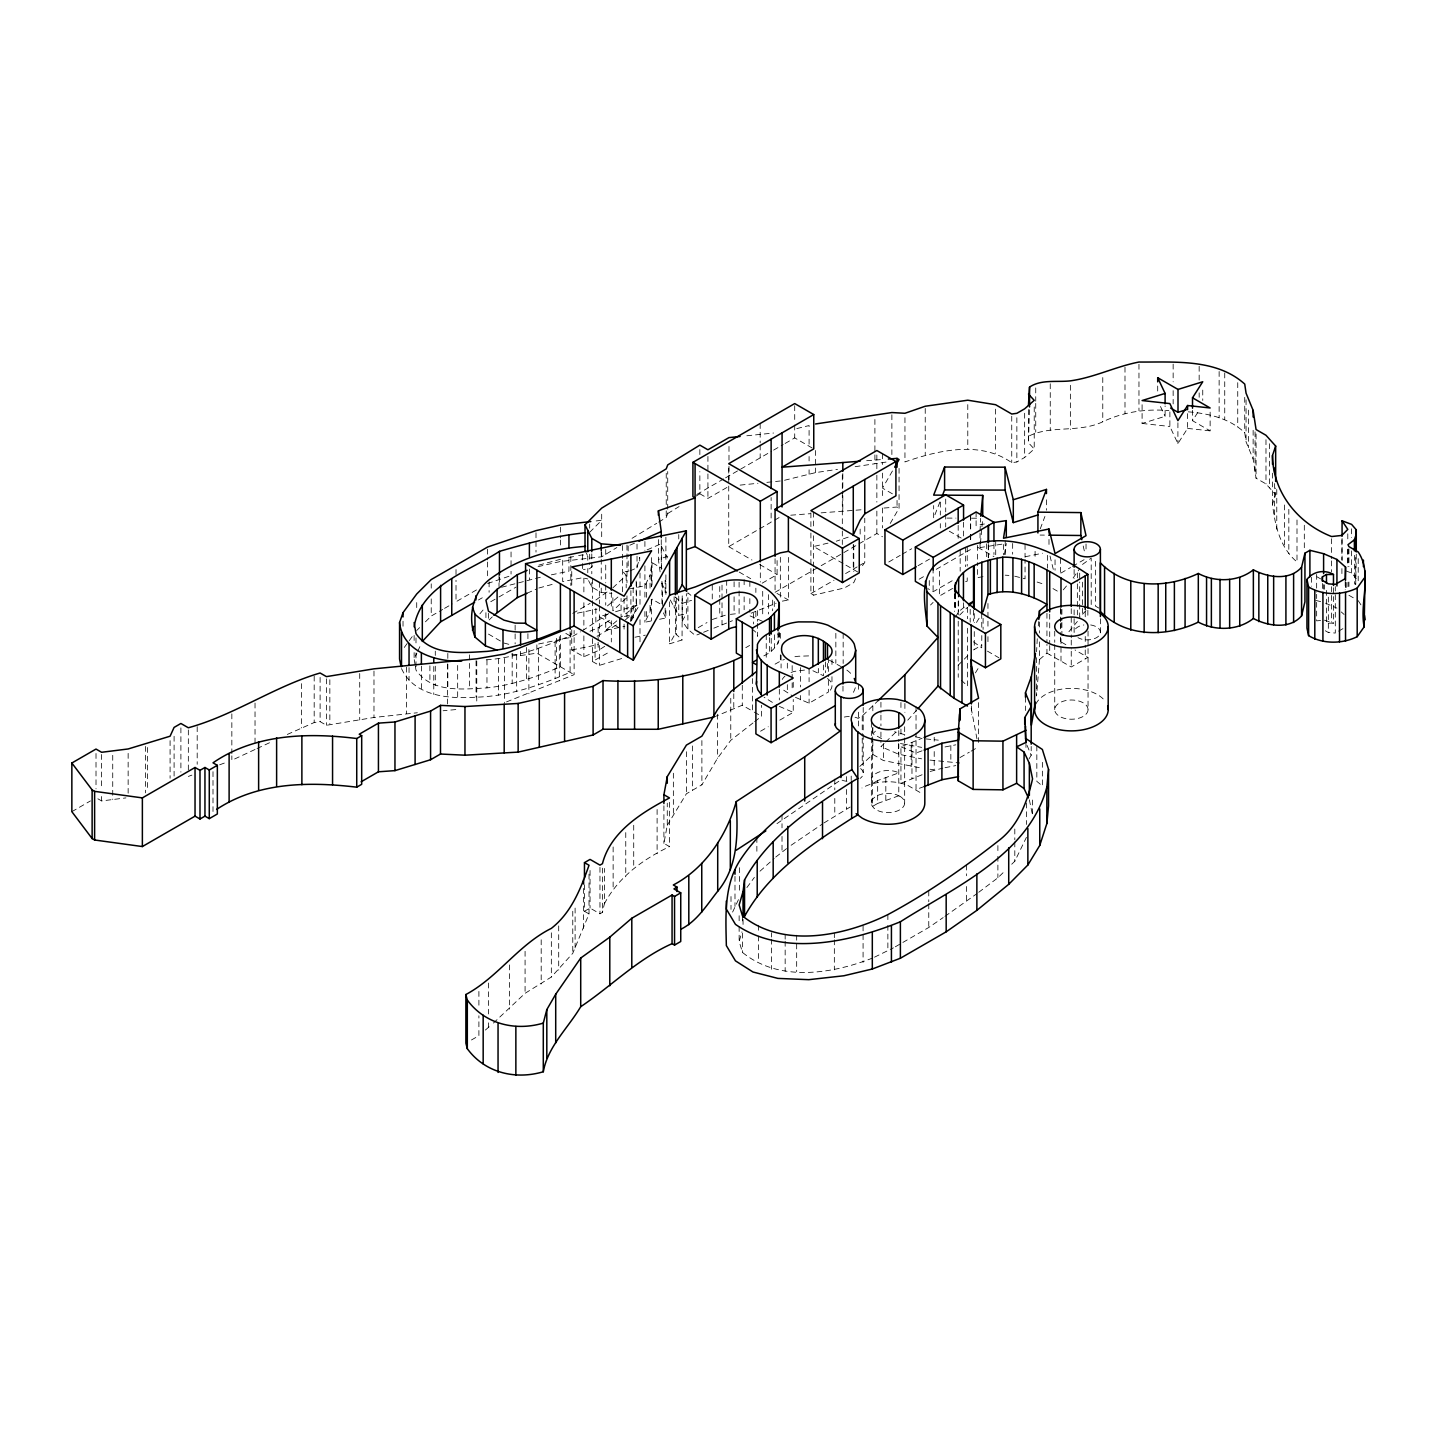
<?xml version="1.0" encoding="UTF-8"?>
<svg xmlns="http://www.w3.org/2000/svg" width="1437" height="1437" viewBox="0 0 1437 1437"><rect width="100%" height="100%" fill="white"/><g stroke="black" fill="none" stroke-linecap="round" stroke-linejoin="round"><path stroke-width="0.75" stroke-dasharray="5 3.75" d="M1037.263 638.729L1036.58 651.715M1038.286 625.885L1038.628 621.61M1039.472 641.872L1039.472 659.565L1036.58 695.957L1036.58 653.925M980.052 530.918L980.627 518.398M1001.912 544.174L980.052 547.569L981.776 528.726M981.956 526.643L982.728 518.254M1356.277 554.143L1355.702 584.536L1355.702 555.778M763.837 655.865C772.549 651.733 781.207 643.453 779.285 632.963M904.951 417.7L904.951 461.942C938.577 450.14 980.393 440.512 1011.738 462.678L1016.857 461.978L1024.653 457.469L1034.227 448.991L1028.461 442.758L1029.539 406.976M650.045 588.11L650.045 575.231L652.021 562.639L661.936 568.351M651.195 620.964L644.908 622.257L650.045 611.713L652.021 599.121L660.284 603.899M1004.553 554.52L1006.295 543.509M669.498 802.367L669.498 846.591L663.912 843.375L667.271 825.269L667.271 803.157M584.464 884.743L584.464 911.274L590.05 908.058L599.965 913.788L602.444 912.351L604.384 903.819L604.384 868.433M637.04 567.112L639.716 557.322L639.716 563.142M630.699 621.053L633.16 617.802L636.501 605.57L636.501 582.668M872.618 958.03C831.861 974.07 779.141 982.315 742.498 952.444L739.139 941.486L741.941 931.859M1297 519.943L1297 561.957C1280.044 547.82 1274.87 525.062 1272.499 504.136L1275.661 494.687L1275.661 488.059M855.32 687.748L854.189 690.784A38.476 22.22 0 0 1 852.357 693.694M1040.262 528.834L1044.915 516.44M658.631 522.134L666.229 517.518L667.72 513.548L667.72 471.534M493.412 1023.072L525.08 993.308L551.341 977.034L572.77 953.288L589.026 913.914L589.026 874.109M939.906 501.962L933.655 518.021L933.655 505.537M628.975 589.008L644.908 585.757L650.045 575.231M732.601 912.082L738.528 899.49M415.059 664.577L414.125 659.044L416.856 653.17M417.754 651.212L421.4 643.399M855.608 578.662L853.776 582.578L844.489 587.949L813.611 595.169L810.899 593.589L810.899 566.681M1011.72 864.23L1014.809 861.23L1026.413 837.358M701.525 633.088L695.382 635.549L687.892 629.316L682.216 621.179L682.216 595.421L682.054 639.986L669.606 643.812L675.372 633.448L675.372 596.966L682.054 603.486L691.574 600.325M682.216 621.179L686.347 613.779L686.347 593.607M1073.134 577.943L1079.69 568.711M955.443 617.281L958.641 611.677L966.814 605.139M892.449 470.977L882.498 488.113L895.916 495.855M890.239 523.445L899.059 508.195L899.059 468.39M667.271 825.269L686.401 793.763L701.885 784.818L717.404 758.467L730.768 740.306L752.97 722.973M1029.018 758.934L1031.191 755.251L1031.191 746.414M604.384 903.819C618.161 877.235 643.022 859.344 669.498 846.591M630.915 619.275L640.004 604.241L640.004 569.896M976.495 622.455L980.896 615.305M975.4 672.911L978.687 667.54M1169.88 411.898L1169.88 426.484L1177.909 443.584L1187.591 428.406L1187.591 411.754M1210.134 412.132L1210.134 430.866L1192.512 420.7L1199.338 409.994M1085.977 610.581L1079.69 617.371L1079.69 581.985M862.469 565.693L864.769 562.496L864.769 518.254M404.282 647.44L408 642.357M409.24 640.668L412.976 635.585M746.899 887.563L754.389 877.396M479.868 613.868L485.149 607.474M1063.29 589.853L1067.511 584.751M1068.912 631.705L1077.355 621.485M907.771 720.171L916.393 710.435M930.547 604.995L933.098 602.426M589.691 532.283L601.69 520.284L592.996 521.29M592.691 565.765L589.691 568.765L583.458 569.483M959.7 615.054L967.37 607.402M958.174 665.241L962.772 660.643M964.299 659.116L968.915 654.518M416.712 630.502L419.604 627.61M425.424 621.826L431.226 616.06L442.668 609.45M978.723 892.287L997.889 877.791L1005.577 870.265M489.119 619.958L492.298 616.85M855.033 717.261A14.029 8.101 0 0 1 858.14 718.374L862.236 716.021L878.241 700.555M881.617 738.744L872.834 733.678L879.588 727.158M859.793 766.424L872.834 754.443L872.834 737.828M884.132 743.504L880.935 746.593L898.484 754.174L921.584 758.826M885.731 741.959L896.904 731.146M612.88 587.823L626.191 575.321L622.58 571.279L628.149 571.71L628.149 558.831M626.191 598.223L612.88 610.725L612.88 594.074M760.011 871.181L774.166 858.5M775.729 857.081L789.29 846.501M485.365 1030.06L491.813 1024.473M1039.472 659.565L1046.944 653.116L1046.944 644.279M1065.877 644.692L1060.38 641.513L1061.889 640.219M625.436 619.814L630.897 615.144L624.376 616.455M607.438 605.911L621.071 594.343M605.731 613.599L605.731 630.25L617.676 620.119M754.676 721.625L761.502 716.291L761.502 705.244M944.953 916.357L976.98 893.616M636.501 605.57L621.071 617.227L621.071 598.493M1082.492 564.454L1091.204 558.113L1091.204 604.564M595.852 600.037L607.761 591.487M582.38 630.717L611.174 611.946M895.305 946.803L928.769 927.476L943.157 917.596M791.104 845.261L822.054 824.245M823.868 823.006L850.129 807.037M589.996 631.22L598.151 627.735L611.318 619.096L611.318 641.98M571.746 629.765L571.746 649.955L583.871 656.727L598.151 650.638L608.013 644.153M776.968 823.635L840.986 779.77L843.483 780.668A14.029 8.101 0 0 0 846.986 781.279M667.72 513.548L679.072 506.578M696.083 496.106L699.855 493.771L699.855 471.659M538.031 566.645L560.43 561.508L601.69 556.784L616.868 547.533M632.064 538.3L656.745 523.284M71.85 811.671L90.441 800.93M444.572 608.354L452.206 603.953M476.473 589.942L456.014 601.744L456.014 580.279M478.467 599.983L482.293 597.774M490.753 601.726L497.364 597.9M499.016 596.948L516.099 587.086M696.747 494.472L723.655 478.934M725.577 477.82L771.687 451.218M773.609 450.104L783.201 444.554M785.123 443.458L794.715 437.908L813.755 448.901M699.855 493.771L707.92 498.423L728.99 486.263M572.752 613.383L590.068 603.378M538.641 643.974L570.83 637.399L580.458 631.831M728.739 486.083L728.739 546.653L757.64 529.966M759.562 528.852L771.13 522.17L771.13 497.507M774.777 520.068L782.069 515.865M596.966 636.25L617.838 624.197M592.457 638.639L592.457 661.541L610.258 651.482M762.167 583.171L777.094 574.566L777.094 558.849M848.207 537.151L836.262 541.21M1029.539 435.734C1052.1 425.118 1079.564 432.914 1102.772 421.777C1123.5 411.844 1146.097 408.701 1168.874 410.569M698.22 627.628L706.986 622.562M775.064 592.295L819.252 566.771M821.174 565.675L876.857 533.522L882.498 536.773M810.899 593.589L834.017 580.243M845.567 573.579L857.117 566.914M859.021 565.819L864.769 562.496M888.767 561.993L900.227 555.365M902.131 554.269L911.687 548.754M745.803 647.656L749.593 645.464M918.081 565.693L929.541 559.065M919.141 579.201L924.835 575.914M936.223 569.339L970.406 549.599M952.192 580.746L933.206 591.703L927.853 588.613M952.605 588.434L939.403 596.068L939.403 568.172M760.568 731.199L768.256 726.763M779.788 720.117L793.242 712.357L793.242 699.46M795.469 697.34L809.085 703.196L828.359 692.077L828.359 674.905M1060.865 573.112L1070.547 567.525M1072.469 566.394L1084.091 559.694M973.514 649.937L981.812 645.141M1046.944 653.116L1071.248 666.984L1087.863 657.392L1075.038 649.973M877.666 780.56L872.564 783.506L871.918 782.608A16.651 9.61 0 0 1 877.863 772.495A16.651 9.61 0 0 1 896.329 771.795L898.79 772.872L877.666 780.56L877.666 803.445L872.564 806.391L872.564 727.84M959.988 757.568L969.292 752.198M971.143 751.138L978.579 746.845M471.462 1039.975L478.898 1035.682L478.898 1015.779M1338.601 631.148L1343.559 628.274M874.522 957.168L893.437 947.863M775.064 664.145L780.345 661.182A39.517 22.812 0 0 1 784.422 659.457M713.92 717.027L742.282 705.208L752.467 711.081L752.467 677.905M255.032 749.485L231.842 760.281L231.842 755.862M257.043 748.551L271.162 741.977M287.292 734.451L314.182 722.542L320.11 721.643L326.433 725.29L373.979 717.476L417.341 712.752M527.128 593.212L536.917 588.865M629.927 545.18L635.244 542.863M647.117 549.868L661.254 543.725L661.649 570.309M629.927 570.938L635.244 568.621M415.365 666.427L415.994 670.109C432.034 693.119 462.66 689.221 486.963 687.874C512.56 685.198 536.845 676.737 560.412 666.75L560.412 632.406M506.507 701.921L574.117 674.672L574.117 630.448M922.087 774.741L900.945 783.309L900.945 746.809L922.087 738.241M930.17 771.453L942.834 768.13M703.591 632.262L711.782 628.975M713.83 628.167L732.439 620.712M751.192 613.204L776.178 603.181M486.299 659.799C515.578 658.056 543.276 646.937 570.094 635.855L564.274 632.496M401.516 668.6C414.359 696.568 449.188 698.975 476.06 697.179C508.896 696.352 540.222 685.162 570.094 672.354L570.094 631.436M712.249 619.527L726.691 614.749M188.337 776.429L191.875 775.118M219.61 764.825L225.717 762.562M922.069 750.815L916.034 753.006L900.945 746.809M877.666 803.445L898.79 795.775L898.79 743.935M924.081 786.578L916.034 789.506L916.034 733.068M660.104 571.926L658.397 559.478L668.6 555.903M965.592 581.698L967.209 581.141L967.209 574.692M487.628 583.512L511.051 575.572L511.051 571.279M1142.092 404.713L1142.092 423.448L1165.102 416.317L1165.102 405.917M607.456 614.246L599.355 616.724L622.185 629.478M615.557 611.749L640.004 604.241M592.457 661.541L599.355 665.385L623.658 657.93M501.603 587.248L542.575 576.668M538.857 565.1L562.693 558.688L562.693 581.572L582.632 577.71L587.787 578.985M538.857 588.002L554.035 583.907M796.799 428.585L809.085 425.55L809.085 447.679M784.53 480.263L815.533 472.629L837.52 469.324M828.017 543.132L813.611 546.509L844.04 564.076M551.359 574.836L568.944 571.172L568.944 558.67M577.369 613.15L597.002 609.144M605.731 630.25L624.861 626.352M659.601 619.257L665.888 617.964L665.888 609.378M670.289 599.983L678.767 615.341L686.347 613.779M1025.174 556.748L1042.49 553.227M571.746 649.955L598.115 644.638M635.028 637.22L645.339 635.136M945.007 746.953L955.785 744.833M945.007 767.699L955.785 765.58M568.675 557.52L576.65 555.975M578.644 555.598L582.632 554.826L587.787 556.083L587.787 560.25M782.357 601.133L788.392 600.001L788.392 555.76M982.998 576.668L977.483 577.638L977.483 562.621M980.052 524.667L984.417 523.984M855.123 466.702L887.635 461.834M511.806 654.015L520.589 655.559L536.863 653.17L574.117 674.672M97.878 798.792L101.596 800.93L125.935 797.894M730.391 614.353L739.103 613.437L739.103 581.231M746.827 435.77L773.573 433.022M740.127 485.113L757.964 483.281M766.873 482.365L780.255 481M455.798 709.573L443.117 710.758M1320.567 620.515L1316.651 620.856L1316.651 594.307M866.673 460.702L884.024 459.373M790.745 515.2L810.27 513.692M821.12 512.865L862.344 509.704M884.024 508.033L897.047 507.027L899.059 508.195M804.522 670.073L794.32 671.384A23.71 13.687 0 0 0 789.075 673.414M1333.482 596.606L1333.482 623.137L1326.477 623.137L1326.477 587.751M808.636 655.901L798.487 656.242A39.517 22.812 0 0 0 793.565 656.96M947.037 518.092L955.964 518.128M971.574 518.2L978.256 518.236M1040.083 535.067L1044.376 535.103M1005.217 575.177L1008.936 575.411M1325.345 630.771L1328.345 632.514L1335.296 633.052L1335.296 586.601M588.595 580.602L591.793 587.05L601.241 592.493L611.911 593.337M1188.327 411.844C1208.463 413.425 1229.713 418.365 1244.729 432.735L1246.059 441.806L1253.136 459.05L1256.064 478.198L1265.979 483.91L1275.661 494.687M925.787 738.923L938.325 740.145M929.973 760.083L959.593 762.993M1142.092 423.448L1169.88 426.484M1187.591 428.406L1210.134 430.866M900.496 743.558L921.656 747.366M872.834 754.443L883.378 760.514L921.656 768.112M930.026 769.244L934.212 769.819L934.212 749.072M904.789 734.684L894.586 731.738M915.279 736.804L921.584 738.061M1315.771 600.415L1323.603 602.337M1014.72 576.183L1025.048 578.824L1025.048 559.496M503.956 643.04L511.392 644.997M1324.465 620.173L1333.482 623.137M1037.137 582.039L1043.316 584.051M1345.894 570.884L1351.606 573.04L1356.277 578.464M812.893 670.738L823.473 675.731L823.473 665.008M762.706 621.395L749.845 615.808L749.845 609.378M829.383 660.194L843.16 667.756M779.321 706.393L793.242 712.357M1325.507 603.163L1336.931 608.102M783.722 690.191L792.164 695.688M1317.028 576.812L1320.657 578.895M1348.93 595.277L1354.498 598.493M1098.838 608.085L1095.425 606.109L1095.425 559.676M1052.98 588.595L1058.53 591.793M977.878 547.353L993.955 556.622M949.282 531.187L963.562 539.432M845.944 565.172L859.254 572.86M987.435 651.141L998.913 657.769M728.739 546.653L751.964 560.035M759.688 564.507L777.094 574.566M776.968 593.391L788.392 600.001M739.211 572.07L750.725 578.716M772.387 702.388L764.089 697.232M754.281 712.123L761.502 716.291M488.472 634.094L502.016 641.926M584.464 911.274L589.026 913.914M973.478 641.8L981.705 647.836L981.812 633.915M919.878 792.38L906.406 784.602L897.532 782.482A36.805 21.25 0 0 0 861.984 787.979M690.892 595.313L687.892 592.816L687.892 629.316M675.372 633.448L682.054 639.986M1341.242 611.928L1344.098 614.461M961.317 680.222L967.478 686.042L967.478 627.7M1358.216 600.648L1361.342 605.48M665.888 581.482L665.169 580.297L665.169 595.313M663.373 612.88L665.888 617.964M661.649 546.707L667.415 557.897M661.649 583.188L666.445 592.511M585.021 550.533L587.787 556.083M1160.485 406.491L1165.102 416.317M777.848 634.004L779.285 637.256M1027.096 745.426L1031.191 755.251M1049.998 556.011L1053.537 570.327M1083.211 545.988L1084.63 552.275M971.196 708.172L977.645 742.552M1029.359 799.798L1032.556 815.372L1032.556 798.2M1358.216 558.634L1358.216 580.746M1354.39 555.329L1354.39 584.087M1351.606 528.798L1351.606 537.654M1351.606 550.91L1351.606 573.04M1348.93 548.844L1348.93 566.537M1348.93 582.003L1348.93 586.44M1347.996 549.096L1347.996 566.789M1347.996 582.272L1347.996 586.691M1347.798 533.828L1347.798 540.456M1347.798 549.293L1347.798 564.777M1346.218 582.488L1346.218 589.134M1345.535 582.56L1345.535 589.206M1345.212 580.889L1345.212 589.727M1342.068 538.48L1342.068 560.592M1341.907 539.845L1341.907 559.747M1341.907 568.603L1341.907 575.231M1333.482 587.751L1333.482 594.397M1331.578 538.749L1331.578 558.652M1331.578 560.879L1331.578 571.926M1331.632 586.691L1331.632 622.077M1328.345 597.127L1328.345 632.514M1324.465 584.787L1324.465 589.206M1323.603 584.643L1323.603 589.08M1322.399 583.476L1322.399 590.122M1316.651 574.405L1316.651 592.098M1311.568 577.333L1311.568 586.188M1304.311 525.223L1304.311 549.545M1288.827 509.345L1288.827 553.586M1284.391 504.962L1284.391 546.976M1276.774 489.496L1276.774 529.301M1274.637 483.55L1274.637 516.727M1272.499 473.168L1272.499 504.136M1269.607 443.728L1269.607 487.951M1265.979 439.686L1265.979 483.91M1256.064 433.956L1256.064 478.198M1255.058 431.836L1255.058 471.641M1253.136 430.292L1253.136 459.05M1248.484 410.12L1248.484 447.715M1246.059 399.791L1246.059 441.806M1244.729 397.348L1244.729 432.735M1237.742 382.673L1237.742 426.915M1224.737 372.955L1224.737 419.406M1219.133 371.5L1219.133 417.951M1202.751 390.074L1202.751 400.474M1199.159 366.309L1199.159 381.793M1199.159 392.858L1199.159 397.277M1192.512 410.299L1192.512 420.7M1177.909 422.765L1177.909 443.584M1173.149 364.118L1173.149 381.811M1173.149 390.648L1173.149 403.923M1157.701 386.032L1157.701 392.283M1138.966 364.262L1138.966 410.695M1124.991 367.225L1124.991 413.658M1102.772 377.554L1102.772 421.777M1100.401 618.826L1100.401 632.28M1087.863 610.276L1087.863 617.012M1088.043 631.112L1088.043 709.627A16.651 9.61 0 0 1 1063.057 717.943A16.651 9.61 0 0 1 1063.057 701.292A16.651 9.61 0 0 1 1088.043 709.627M1086.031 543.994L1086.031 552.329M1085.24 611.785L1085.24 618.521M1085.24 636.465L1085.24 647.692M1085.24 649.919L1085.24 658.9M1082.492 582.147L1082.492 613.114M1079.69 573.147L1079.69 579.776M1077.355 572.842L1077.355 581.68M1077.355 583.889L1077.355 614.856M1074.122 569.483L1074.122 578.446M1074.122 609.863L1074.122 632.28A13.149 7.598 0 0 1 1083.857 624.951M1071.248 608.659L1071.248 637.812M1071.248 640.058L1071.248 649.039M1071.248 651.266L1071.248 666.984M1070.367 385.278L1070.367 429.501M1061.889 609.252L1061.889 620.317M1061.889 622.526L1061.889 635.801M1060.991 609.468L1060.991 620.676M1060.991 622.922L1060.991 629.657M1060.991 638.621L1060.991 661.056M1060.38 558.508L1060.38 573.543M1060.38 608.336L1060.38 621.61M1060.38 623.82L1060.38 634.885M1060.38 637.094L1060.38 641.513M1055.045 559.801L1055.045 570.22M1054.74 631.112L1054.74 642.321M1054.74 644.566L1054.74 709.627M1050.249 383.769L1050.249 430.22M1049.711 614.156L1049.711 643.327M1049.711 645.572L1049.711 654.536M1048.992 539.432L1048.992 547.748M1047.429 555.329L1047.429 568.208M1046.944 613.312L1046.944 642.07M1046.459 499.807L1046.459 510.207M1042.364 762.328L1042.364 785.949L1036.831 781.387L1036.831 744.887M1039.472 621.97L1039.472 633.016M1035.736 387.918L1035.736 401.192M1035.736 403.402L1035.736 432.16M1035.089 551.323L1035.089 559.909M1034.227 406.976L1034.227 448.991M1028.461 409.581L1028.461 442.758M1026.413 803.014L1026.413 824.479M1025.964 742.408L1025.964 750.994M1025.461 697.25L1025.461 710.525M1025.048 544.479L1025.048 557.358M1024.653 413.245L1024.653 457.469M1016.857 417.736L1016.857 461.978M1014.809 829.023L1014.809 839.765M1014.809 841.902L1014.809 861.23M1012.654 543.455L1012.654 554.197M1011.738 416.227L1011.738 462.678M1005.217 540.815L1005.217 555.85M1003.511 544.497L1003.511 554.898M997.889 845.585L997.889 854.171M997.889 856.326L997.889 877.791M995.625 409.132L995.625 453.373M995.715 541.013L995.715 556.047M993.955 543.743L993.955 554.484M988.566 544.713L988.566 557.592M988.261 544.892L988.261 557.772M987.955 603.486L987.955 618.97M987.955 621.179L987.955 627.825M987.955 636.663L987.955 643.309M986.662 543.815L986.662 556.694M983.088 618.359L983.088 629.424M981.705 613.491L981.812 631.669M980.052 533.001L980.052 547.569M978.579 702.603L978.579 742.408M977.483 545.431L977.483 560.466M976.1 511.967L976.1 529.139M974.268 613.599L974.268 622.562M974.268 631.544L974.268 649.488M973.514 610.114L973.514 621.179M971.502 705.872L971.502 714.71M970.693 515.075L970.693 532.247M970.693 534.402L970.693 542.988M970.406 515.254L970.406 532.426M970.406 534.582L970.406 543.168M970.191 609.324L970.191 622.203M967.784 404.623L967.784 448.865M967.478 607.51L967.478 618.736M967.209 546.796L967.209 566.106M966.544 865.038L966.544 875.762M966.544 886.503L966.544 901.52M965.592 547.353L965.592 566.663M963.562 522.26L963.562 537.276M963.455 602.786L963.455 607.079M960.167 549.742L960.167 571.207M958.641 600.953L958.641 611.677M958.228 601.043L958.228 618.988M958.228 621.233L958.228 677.312M958.174 525.367L958.174 538.246M955.443 593.661L955.443 610.833M955.102 593.894L955.102 611.066M954.545 593.553L954.545 611.497M950.845 745.534L950.845 762.131M945.708 499.07L945.708 511.949M945.708 514.087L945.708 526.966M940.319 502.178L940.319 515.057M940.319 523.643L940.319 527.936M934.212 737.271L934.212 741.205M933.098 568.082L933.098 593.84M929.272 580.53L929.272 589.116M928.769 890.976L928.769 901.717M928.769 903.855L928.769 927.476M925.23 408.449L925.23 454.9M916.034 706.501L916.034 730.858M911.974 742.336L911.974 778.836M911.184 745.929L911.184 766.675M904.897 703.501L904.897 712.357M904.663 726.745L904.663 735.708M904.663 737.953L904.663 803.014M900.945 702.513L900.945 709.159M900.945 729.098L900.945 735.744M898.79 730.589L898.79 741.708M898.484 743.791L898.484 754.174M897.047 500.399L897.047 507.027M891.874 414.754L891.874 454.559M887.868 914.597L887.868 923.183M887.868 925.338L887.868 951.096M885.821 777.597L885.821 800.481M883.378 743.917L883.378 760.514M882.498 453.769L882.498 464.51M882.498 473.096L882.498 499.178M882.498 508.015L882.498 527.936M880.935 702.244L880.935 712.968M880.935 715.123L880.935 725.847M880.935 732.08L880.935 742.444M876.857 455.008L876.857 472.953M876.857 475.198L876.857 502.106M876.857 511.087L876.857 533.522M874.899 419.496L874.899 452.673M874.899 454.882L874.899 463.738M872.834 705.783L872.834 712.213M872.834 727.248L872.834 733.678M871.361 722.236L871.361 735.6M871.361 737.81L871.361 803.014M863.206 707.435L863.206 732.116M863.206 734.361L863.206 772.495M863.08 925.877L863.08 962.359M862.236 716.021L862.236 735.942M862.236 738.151L862.236 764.682M860.152 529.085L860.152 535.732M858.572 684.299L858.572 692.885M858.572 712.195L858.572 727.481M853.776 544.982L853.776 571.513M853.273 544.443L853.273 569.124M851.207 776.088L851.207 780.578M846.573 776.591L846.573 780.884M846.573 789.47L846.573 808.797M843.16 633.412L843.16 663.463M842.98 686.15L842.98 692.58M842.818 473.599L842.818 493.502M842.818 495.711L842.818 511.195M842.316 474.946L842.316 528.798M842.316 531.025L842.316 544.497M835.849 633.322L835.849 663.373M834.789 779.105L834.789 789.829M834.789 798.415L834.789 815.587M834.34 933.367L834.34 937.66M834.34 939.798L834.34 969.849M831.969 659.493L831.969 668.079M831.969 676.665L831.969 685.251M828.359 657.733L828.359 672.75M827.496 663.481L827.496 672.067M825.377 661.936L825.377 672.678M818.336 668.474L818.336 672.767M815.533 450.5L815.533 472.629M813.611 512.165L813.611 527.181M813.611 535.767L813.611 566.412M813.611 568.621L813.611 595.169M810.899 512.829L810.899 530.792M810.899 533.019L810.899 564.436M809.085 456.517L809.085 460.936M809.085 469.791L809.085 474.21M809.085 668.852L809.085 681.731M809.085 690.317L809.085 703.196M800.427 667.63L800.427 686.958M800.427 695.544L800.427 699.837M796.673 935.2L796.673 971.681M794.715 405.719L794.715 422.891M794.715 425.029L794.715 437.908M793.242 682.288L793.242 690.874M792.164 665.636L792.164 680.653M792.164 682.809L792.164 691.395M787.332 663.193L787.332 671.78M787.332 684.659L787.332 693.245M785.159 934.84L785.159 939.133M785.159 941.271L785.159 971.322M782.015 814.959L782.015 827.838M782.015 836.424L782.015 851.44M781.081 655.128L781.081 668.007M780.345 557.287L780.345 597.091M780.345 633.286L780.345 641.872M780.345 654.751L780.345 661.182M779.321 689.203L779.321 699.945M778.98 631.957L778.98 640.543M778.01 632.855L778.01 643.596M775.064 558.652L775.064 590.05M774.417 634.777L774.417 647.656M774.292 601.564L774.292 607.995M772.657 600.055L772.657 610.779M771.615 932.757L771.615 937.05M771.615 939.205L771.615 969.256M771.238 638.369L771.238 651.248M769.513 637.561L769.513 652.596M768.472 594.667L768.472 613.994M766.244 634.741L766.244 658.362M762.706 591.343L762.706 617.102M760.317 564.058L760.317 582.003M760.173 423.52L760.173 442.83M760.173 444.985L760.173 457.864M758.592 925.248L758.592 933.834M758.592 935.99L758.592 961.748M757.568 610.563L757.568 621.287M757.568 623.442L757.568 636.322A17.495 10.095 0 0 0 752.467 629.568M756.868 837.502L756.868 854.674M755.862 588.182L755.862 592.475M755.862 611.785L755.862 618.233M753.383 613.222L753.383 623.963M749.845 581.464L749.845 590.05M749.845 598.636L749.845 607.222M744.132 579.686L744.132 588.272M744.132 596.858L744.132 609.737M743.055 919.429L743.055 925.859M742.498 915.944L742.498 924.53M742.498 933.116L742.498 952.444M742.282 685.287L742.282 705.208M739.408 867.697L739.408 893.455M739.139 915.728L739.139 924.314M739.139 926.452L739.139 941.486M734.99 876.39L734.99 906.442M734.091 581.769L734.091 588.2M734.091 596.786L734.091 613.958M733.786 693.694L733.786 709.177M731.002 896.526L731.002 909.405M730.768 698.292L730.768 740.306M728.99 446.458L728.99 464.151M728.99 466.36L728.99 479.635M728.739 468.121L728.739 483.838M726.691 580.404L726.691 593.283M722.021 585.075L722.021 600.558M722.021 602.768L722.021 624.879M719.757 586.547L719.757 597.289M719.757 599.427L719.757 616.617M717.404 714.225L717.404 758.467M712.249 585.182L712.249 600.217M707.92 456.409L707.92 498.423M701.885 740.576L701.885 784.818M699.855 449.547L699.855 458.385M692.598 745.947L692.598 790.17M686.401 751.731L686.401 793.763M678.767 534.546L678.767 538.983M678.767 596.014L678.767 615.341M676.27 598.421L676.27 634.903M674.133 596.714L674.133 607.438M673.36 773.214L673.36 815.246M669.606 601.78L669.606 643.812M666.229 473.276L666.229 508.662M666.229 510.871L666.229 517.518M665.888 537.187L665.888 559.334M665.888 574.836L665.888 594.361M665.169 608.192L665.169 616.778M663.912 805.78L663.912 843.375M662.493 583.009L662.493 608.767M661.936 581.249L661.936 604.851M661.254 539.683L661.254 569.483M658.397 539.576L658.397 559.478M657.104 809.516L657.104 853.758M652.021 562.639L652.021 588.398M651.536 557.61L651.536 586.781M651.536 600.235L651.536 620.425M651.302 567.166L651.302 586.494M651.302 599.373L651.302 603.666M650.045 605.282L650.045 611.713M646.632 583.602L646.632 598.636M646.632 611.515L646.632 620.101M644.908 541.462L644.908 550.335M644.908 565.837L644.908 598.636M644.908 611.515L644.908 622.257M640.004 619.724L640.004 641.836M637.022 544.12L637.022 552.239M637.022 556.209L637.022 567.849M636.178 581.051L636.178 606.809M633.717 825.233L633.717 867.247M633.16 587.751L633.16 617.802M631.759 606.773L631.759 622.257M630.897 590.661L630.897 621.395M628.149 545.952L628.149 556.676M626.981 545.126L626.981 582.775M626.981 595.87L626.981 617.335M626.191 575.321L626.191 587.805M625.76 832.598L625.76 876.821M624.071 598.349L624.071 615.521M624.071 624.107L624.071 630.556M622.58 545.521L622.58 558.4M622.58 560.538L622.58 594.164M613.132 846.95L613.132 888.982M611.318 592.385L611.318 607.959M605.731 549.491L605.731 556.155M605.731 565.064L605.731 582.883M605.731 585.093L605.731 605.139M602.444 868.128L602.444 912.351M601.69 514.212L601.69 539.611M601.69 552.491L601.69 556.784M601.241 550.461L601.241 579.219M601.241 588.074L601.241 592.493M599.965 867.337L599.965 913.788M599.355 582.38L599.355 603.845M599.355 606.001L599.355 636.627M599.355 645.482L599.355 665.385M598.151 627.735L598.151 640.219M598.151 642.303L598.151 650.638M595.852 608.372L595.852 622.939M595.062 643.596L595.062 660.248M592.457 578.536L592.457 598.564M592.457 600.792L592.457 631.957M591.793 553.874L591.793 573.776M591.793 582.614L591.793 587.05M590.05 870.463L590.05 908.058M589.691 524.164L589.691 528.223M589.691 554.197L589.691 564.615M587.787 568.585L587.787 572.734M583.871 578.177L583.871 593.768M583.871 602.678L583.871 629.388M583.871 635.908L583.871 656.727M583.584 888.443L583.584 928.248M582.632 554.826L582.632 573.561M575.105 908.076L575.105 947.881M572.77 911.256L572.77 953.288M571.746 571.441L571.746 587.14M570.83 556.622L570.83 563.304M570.83 565.513L570.83 585.56M570.83 633.232L570.83 637.399M560.43 527.163L560.43 537.905M560.43 540.043L560.43 548.629M559.334 636.681L559.334 680.904M558.706 925.913L558.706 970.155M556.586 638.333L556.586 668.385M555.113 641.836L555.113 678.318M551.341 932.811L551.341 977.034M541.192 939.78L541.192 984.004M538.534 648.446L538.534 684.946M536.863 644.836L536.863 653.17M536.001 532.768L536.001 552.095M529.391 569.016L529.391 579.416M528.888 649.488L528.888 693.73M527.918 633.681L527.918 639.914M526.409 647.458L526.409 679.647M525.08 951.294L525.08 993.308M520.589 651.41L520.589 655.559M516.673 654.877L516.673 691.377M515.129 625.167L515.129 643.902M512.183 653.53L512.183 683.581M511.051 551.952L511.051 569.124M509.47 964.91L509.47 1009.133M504.477 658.433L504.477 702.675M499.465 577.117L499.465 583.566M499.016 574.046L499.016 586.547M498.585 658.757L498.585 695.239M489.101 581.859L489.101 592.26M488.598 983.016L488.598 1013.983M488.598 1022.839L488.598 1027.257M488.472 613.294L488.472 619.527M487.628 549.15L487.628 559.891M487.628 562.029L487.628 577.063M486.963 659.978L486.963 687.874M485.922 612.665L485.922 618.898M478.898 991.44L478.898 1006.924M476.761 661.002L476.761 703.034M476.06 660.679L476.06 697.179M469.594 654.841L469.594 661.271M469.594 663.427L469.594 689.185M457.667 665.475L457.667 697.681M456.014 569.555L456.014 578.141M447.823 653.422L447.823 662.008M447.823 664.145L447.823 687.766M447.41 663.966L447.41 705.998M435.285 651.141L435.285 655.434M435.285 666.175L435.285 685.485M433.776 666.534L433.776 694.448M431.226 583.853L431.226 588.146M431.226 598.888L431.226 616.06M429.897 665.816L429.897 682.988M421.382 666.067L421.382 689.67M416.712 602.588L416.712 611.174M415.994 637.92L415.994 644.351M415.994 652.937L415.994 670.109M414.125 635.423L414.125 644.01M414.125 652.596L414.125 659.044M409.042 667.594L409.042 680.473M406.599 667.145L406.599 713.596M403.025 621.233L403.025 627.664M373.979 671.043L373.979 717.476M359.717 673.522L359.717 719.955M329.845 679.737L329.845 723.961M326.433 678.857L326.433 725.29M320.11 677.42L320.11 721.643M314.182 676.091L314.182 722.542M301.393 683.653L301.393 727.876M255.032 703.034L255.032 745.067M231.842 713.848L231.842 753.653M212.999 771.669L212.999 811.492M197.192 726.691L197.192 764.286M188.337 729.978L188.337 771.992M180.9 727.894L180.9 772.136M174.093 736.265L174.093 776.07M170.087 740.648L170.087 778.243M147.616 747.491L147.616 789.506M145.604 746.432L145.604 792.883M128.144 753.383L128.144 793.188M112.733 755.305L112.733 799.547M101.596 754.497L101.596 787.674M101.596 796.511L101.596 800.93M96.01 753.491L96.01 788.877M844.291 717.063A14.029 8.101 0 0 1 851.53 716.65M846.86 670.091A40.47 23.369 0 0 1 852.464 675.48M1090.665 624.951A13.149 7.598 0 0 1 1098.64 636.088A13.149 7.598 0 0 1 1077.966 637.651M782.231 679.45A23.71 13.687 0 0 1 784.961 676.162M827.425 678.533A19.094 11.029 0 0 1 828.43 692.095M1035.843 704.13A36.805 21.25 0 0 1 1066.577 688.557A36.805 21.25 0 0 1 1103.257 698.993M860.637 768.561A14.029 8.101 0 0 1 860.098 778.423M899.778 796.206L896.329 794.679A16.651 9.61 0 0 0 877.863 795.38A16.651 9.61 0 0 0 871.918 805.492L873.588 807.81A16.651 9.61 0 0 0 898.143 810.63A16.651 9.61 0 0 0 899.778 796.206"/><path stroke-width="1.5" d="M1333.482 585.542L1333.482 574.495L1326.477 574.495L1322.399 576.848L1322.345 580.386L1328.345 583.853L1335.296 584.392L1345.212 578.68L1345.535 567.076L1336.931 559.46L1323.603 553.694L1309.897 550.317L1304.94 553.191L1301.581 567.22L1301.581 615.88C1289.6 629.729 1267.775 626.137 1253.369 618.485C1238.011 630.663 1215.343 631.166 1198.314 622.131C1166.988 637.112 1126.087 637.974 1100.383 611.515L1100.383 562.855C1126.087 589.314 1166.988 588.452 1198.314 573.471C1215.343 582.524 1238.011 582.003 1253.369 569.824C1267.775 577.494 1289.6 581.069 1301.581 567.22M1028.479 797.93L1024.078 788.572L1016.624 783.327L1002.936 789.829L973.136 789.416L958.263 780.83L958.263 732.169L959.988 708.908L978.579 698.184L971.502 666.067L971.196 659.511L985.441 667.738L1000.817 658.865L1000.817 624.52C984.111 614.838 965.79 605.318 954.545 589.062C957.347 567.435 984.309 560.43 1002.739 557.197C1028.353 556.46 1049.908 571.944 1071.248 583.979L1071.248 606.414M959.162 732.295L958.587 740.145L941.9 743.252L924.081 750.078M958.263 780.83L958.587 727.984M761.448 694.879L757.784 689.724L756.419 684.228L757.443 644.387A37.649 21.735 0 0 1 766.244 634.741L780.345 626.837A39.517 22.812 0 0 1 798.487 621.898L813.719 621.934A41.206 23.782 0 0 1 827.946 625.239L843.16 633.412A40.47 23.369 0 0 1 854.261 644.099L855.698 650.278L855.698 682.485M756.419 684.228L756.634 681.461M1038.789 619.473L1039.472 610.905L1046.944 604.474C1029.449 594.074 1007.894 587.733 987.955 594.649L983.088 611.731M980.806 516.296L982.728 495.37L933.655 495.118L944.594 467.025L1005.056 467.187L1013.301 499.735L1013.301 522.619L1038.179 514.877M1355.702 551.359L1356.277 529.822L1351.606 524.379L1342.068 520.787L1342.068 536.27M778.98 627.664L779.285 602.911C762.49 573.435 718.464 573.812 694.718 595.313L694.718 629.657L711.171 639.16L728.721 629.047A17.495 10.095 0 0 1 736.445 626.837M851.907 723.152L851.907 769.657C810.163 793.907 765.993 819.647 739.408 861.266C723.727 886.503 725.775 917.093 726.35 945.6L735.457 960.85L752.97 972.005L777.902 978.399L808.797 979.675L843.914 975.759L872.313 969.005L900.388 958.245L946.175 931.823L976.873 910.357L1008.72 884.33L1027.868 865.002L1039.759 845.423L1046.854 823.545L1046.854 787.063L1048.543 769.37L1042.364 749.449L1025.551 738.367L1025.551 726.206M1046.854 823.545L1048.543 805.87L1048.543 769.37M855.698 650.278L854.189 656.44A38.476 22.22 0 0 1 842.98 666.822L771.076 708.333L755.898 699.568L755.898 733.912L771.076 742.678L835.346 705.567M743.055 917.273L743.055 891.515L744.546 879.911C768.597 836.136 810.755 808.348 851.638 781.979L857.817 778.423L851.907 769.657M1333.482 574.495C1324.824 569.232 1313.113 571.279 1306.951 579.434L1306.951 628.077L1308.604 635.621C1322.902 644.261 1342.338 644.045 1357.193 636.681L1364.162 626.855C1359.312 602.534 1372.82 573.686 1358.216 551.988L1348.93 546.617L1347.996 544.677L1354.39 539.845L1355.702 535.875M1364.162 626.855L1365.15 571.136M1028.461 405.144L1029.539 387.074C1041.376 379.117 1056.913 382.404 1070.367 380.859C1094.114 377.536 1115.633 366.579 1138.966 362.034C1174.46 362.34 1216.349 358.496 1244.729 384.074L1246.059 393.163L1253.136 410.389L1256.064 429.537L1265.979 435.267L1275.661 446.045L1275.661 481.431M993.165 522.637L1006.295 520.607L1003.511 538.246L1048.992 529.014L1055.045 553.568L1086.031 535.678L1080.858 512.596L1037.927 512.147L1037.927 532.965M1025.461 697.25L1025.461 692.832L1031.407 676.486L1035.466 653.548M1035.466 702.208L1031.407 725.146L1031.407 676.486M663.912 803.57L663.912 794.715L667.271 776.609L686.401 745.102L701.885 736.157L717.404 709.806L730.768 691.646L756.383 671.636M1301.581 615.88L1304.94 601.834L1304.94 553.191M543.294 1071.751L543.294 1023.108L546.814 1009.6L555.706 994.242L580.71 958.048L609.791 937.14L631.795 918.243L672.067 895L674.546 896.437L680.743 892.844L680.743 941.504L674.546 945.079L672.067 943.66C637.651 959.018 611.569 985.962 580.71 1006.708C568.046 1028.084 547.82 1046.459 543.294 1071.751C515.362 1080.049 484.934 1072.828 467.312 1048.705L465.875 1043.19L465.875 994.53C498.064 977.214 518.47 944.702 551.341 928.374C571.495 912.585 580.746 888.641 589.026 865.254L584.464 862.631L584.464 878.097M743.055 891.515L739.139 904.987L742.498 915.944C783.363 949.049 844.687 935.918 887.868 914.597C926.811 893.742 963.131 868.505 997.889 841.292C1018.007 826.437 1027.132 802.475 1032.556 778.89L1029.359 763.316L1024.078 752.09L1016.624 746.845L1025.964 742.408L1024.707 717.62L1031.191 706.609L1025.461 692.832M497.13 650.242L485.383 645.824L474.964 637.058C467.708 617.281 472.27 593.427 489.101 579.776C517.32 558.634 550.694 548.754 585.542 546.347M472.45 630.125L473.599 626.298M677.025 891.551L677.025 887.132L673.306 884.976C704.974 868.469 726.781 835.346 736.247 801.595L804.72 756.85L840.376 730.894A14.029 8.101 0 0 1 835.418 723.332M681.048 929.164C697.161 921.081 706.842 904.915 717.71 891.245C738.816 865.792 737.899 832.706 736.247 801.595M778.01 630.717L778.98 606.198M726.296 901.107L726.35 909.1L735.457 924.368C782.86 957.401 850.453 942.007 900.388 921.764C954.617 887.204 1028.856 854.907 1046.854 787.063M1272.499 464.313L1272.499 455.475L1275.661 446.045M401.121 666.678L399.558 659.044L399.558 622.562L403.025 612.647L416.712 594.002L431.226 579.56L487.628 547.012L536.001 530.63L560.43 525.026L590.823 521.541M1037.927 512.147L1046.459 489.406L1013.301 499.735M942.241 495.945L944.594 489.909L944.594 467.025M878.241 700.555L904.897 674.743L937.966 637.435L927.009 626.065C925.194 604.402 918.099 576.075 939.403 561.723C951.599 554.556 963.58 546.743 977.483 543.294C1016.857 533.702 1056.069 552.814 1087.863 574.387L1087.863 608.031M414.125 626.837C420.897 585.254 468.785 571.495 499.465 551.359C527.63 543.114 556.263 535.678 585.542 532.75M853.776 533.917L860.152 520.248L864.769 513.835L895.916 495.855L895.916 461.511L876.857 450.517L775.064 509.291L775.064 556.406M216.592 809.426C257.87 781.962 309.278 781.584 356.735 787.171L361.693 784.315L361.693 735.654L356.735 738.528C307.877 732.475 255.032 733.858 212.999 762.831L217.346 765.328L217.346 813.989L209.281 818.641L204.952 816.144L199.994 819L195.037 816.144L142.371 846.555L94.608 839.998L92.13 838.579L71.85 811.671L71.85 763.011L96.01 749.054L101.596 752.287L128.144 748.964L170.087 736.211L174.093 727.409L180.9 723.476L188.337 727.769C234.429 715.069 274.665 686.311 320.11 673.001L326.433 676.629L373.979 668.834L476.761 658.793L504.477 654.015L574.117 626.029L633.322 660.194L633.322 625.849L686.347 530.792L525.565 563.645L525.565 623.748L536.863 630.268C515.506 635.352 490.861 629.55 474.964 614.156L472.45 607.222M633.322 660.194L669.606 595.152L669.606 560.807M678.048 592.17L682.216 584.679L682.216 538.174M894.658 467.169L899.059 459.553L897.047 458.367L888.371 459.05M1192.512 397.798L1210.134 407.982L1187.591 405.521L1177.909 420.682L1169.88 403.581L1142.092 400.546L1165.102 393.415L1157.701 377.715L1177.999 389.427L1202.751 381.757L1192.512 397.798L1192.512 408.216M857.817 731.9L857.817 814.905L851.638 818.479C810.755 844.83 768.597 872.618 744.546 916.411L744.546 879.911M1306.951 579.434L1308.604 586.961C1322.902 595.601 1342.338 595.385 1357.193 588.038L1364.162 578.195M361.693 735.654L359.214 734.235L378.434 723.134L394.959 721.985L430.579 711.081L440.494 705.369L464.959 706.537L518.146 703.447L593.104 686.311L603.019 680.581C650.422 683.455 699.226 677.492 742.282 656.547L736.337 653.116L736.337 618.772L752.467 628.077L769.513 618.251L778.01 609.252M917.83 708.8L937.966 686.096L937.966 603.091M474.659 602.175L440.602 621.844L422.316 641.441L422.316 604.959M585.021 550.533L585.021 524.774L601.69 508.123L666.229 468.857L667.72 464.905L699.855 445.129L707.92 449.781L728.99 437.602L740.127 436.471M968.915 605.875L973.514 601.277L968.484 604.169M527.128 570.327L517.356 574.674L497.094 589.296L485.922 600.181L488.472 611.21L503.956 620.155L515.129 623.083L525.78 623.227M493.897 615.305L517.356 597.576L527.128 593.212M736.247 850.237L765.867 830.891M658.397 515.254L658.397 510.836L695.077 497.938L692.921 496.681L692.921 462.337L794.715 403.563L813.755 414.557L813.755 448.901L782.069 467.205L860.17 461.205M71.85 763.011L92.13 789.919L94.608 791.356L142.371 797.894L195.037 767.484L199.994 770.34L204.952 767.484L209.281 769.981L217.346 765.328M813.755 414.557L728.739 463.648L777.094 491.562L777.094 509.506M692.921 462.337L760.317 501.244L777.094 491.562M895.916 461.511L810.899 510.602L859.254 538.516L859.254 572.86L842.459 582.542L788.392 551.341L780.345 552.85L695.382 586.889L669.606 595.152M361.136 781.782L378.434 771.795L394.959 770.627L430.579 759.742L440.494 754.03L464.959 755.197L518.146 752.108L593.104 734.972L603.019 729.242L658.236 729.277L713.92 717.027L713.92 668.367M694.718 595.313L711.171 604.815L728.721 594.684A17.495 10.095 0 0 1 745.049 592.673L749.036 593.679A17.495 10.095 0 0 1 753.383 608.929L736.337 618.772M775.064 509.291L842.459 548.198L859.254 538.516M916.177 566.789L902.813 574.495L884.958 564.184L884.958 529.84L945.708 494.777L963.562 505.088L963.562 520.104M884.958 529.84L902.813 540.15L963.562 505.088M926.057 587.571L915.351 581.392L915.351 547.048L976.1 511.967L993.955 522.278L993.955 541.605M915.351 547.048L933.206 557.358L993.955 522.278M756.257 660.248L752.467 662.421L756.078 664.505M755.898 699.568L793.242 677.995C780.417 671.169 759.203 666.894 756.419 649.883M828.359 657.733L809.085 668.852C799.313 663.966 777.309 660.158 782.231 645.105A23.71 13.687 0 0 1 794.32 637.04C805.852 633.591 818.354 636.465 827.496 644.153A19.094 11.029 0 0 1 828.43 657.751M584.464 862.631L590.05 859.398L599.965 865.128L602.444 863.691C610.545 831.646 642.177 812.282 669.498 797.948L663.912 794.715M925.392 581.302L927.009 591.721L940.552 605.785L954.042 615.27L985.441 633.394L1000.817 624.52M1071.248 583.979L1087.863 574.387M677.025 887.132L673.935 888.91L680.743 892.844M958.263 732.169L973.136 740.756L1002.936 741.169L1025.964 730.247M639.034 541.228L661.254 531.564L658.397 510.836M924.099 737.432L934.212 733.337L959.449 728.379M924.081 786.578L941.9 779.734L958.587 776.645M686.94 549.455L695.077 546.599L737.289 570.956M1170.616 408.054L1177.999 412.311L1186.243 409.761M815.533 423.969L891.874 412.545L904.951 413.281L925.23 406.24L967.784 400.204L995.625 404.713L1011.738 414.018L1016.857 413.317L1024.653 408.809L1034.227 400.348L1028.461 394.097M465.875 994.53L467.312 1000.044C484.934 1024.168 515.362 1031.389 543.294 1023.108M461.762 661.074C436.525 662.206 402.647 651.841 399.558 622.562M944.594 489.909L1005.056 490.089L1013.301 522.619M1048.669 535.157L1080.858 535.498L1081.81 539.683M585.021 524.774L591.793 538.39L601.241 543.833L620.461 545.341M937.966 686.096L954.042 698.274L967.514 706.052M525.565 563.645L633.322 625.849M856.129 813.629L861.984 818.03A36.805 21.25 0 0 0 902.095 822.647A36.805 21.25 0 0 0 924.817 803.014L924.817 720.009M682.216 584.679L686.76 591.2M1342.068 520.787L1347.798 529.391L1341.907 535.426L1331.578 536.54C1297.898 523.391 1272.787 492.424 1272.499 455.475M854.261 678.444L855.356 681.515M414.125 622.544L415.994 633.627C432.034 656.619 462.66 652.721 486.963 651.392C512.56 648.716 536.845 640.237 560.412 630.268L560.412 583.763M1364.467 615.359L1365.15 619.796M1025.551 738.367L1025.964 742.408M1363.426 560.053L1363.426 566.681M1357.193 588.038L1357.193 636.681M1356.277 529.822L1356.277 551.934M1354.39 539.845L1354.39 550.91M1345.535 567.076L1345.535 580.35M1345.535 592.529L1345.535 641.171M1339.518 593.212L1339.518 641.872M1336.931 559.46L1336.931 585.991M1326.477 574.495L1326.477 583.332M1323.603 553.694L1323.603 573.597M1322.92 592.439L1322.92 641.1M1322.399 576.848L1322.399 581.267M1314.801 590.535L1314.801 639.196M1309.897 550.317L1309.897 576.866M1308.604 586.961L1308.604 635.621M1293.605 573.884L1293.605 622.526M1285.917 576.291L1285.917 624.951M1274.637 468.067L1274.637 472.486M1273.649 576.111L1273.649 624.754M1267.757 575.123L1267.757 623.784M1258.848 572.986L1258.848 621.646M1253.136 410.389L1253.136 417.017M1253.369 569.824L1253.369 618.485M1239.736 577.692L1239.736 626.352M1229.641 579.398L1229.641 628.059M1220.013 579.345L1220.013 628.005M1211.373 578.482L1211.373 627.143M1206.559 577.243L1206.559 625.903M1198.314 573.471L1198.314 622.131M1187.591 405.521L1187.591 409.671M1185.076 578.428L1185.076 627.071M1177.999 389.427L1177.999 412.311M1174.388 581.913L1174.388 630.574M1165.748 582.757L1165.748 631.4M1165.102 393.415L1165.102 403.833M1158.168 584.015L1158.168 632.657M1157.701 377.715L1157.701 381.883M1144.157 583.979L1144.157 632.639M1130.793 581.536L1130.793 630.196M1114.196 573.273L1114.196 621.934M1108.196 626.622L1108.196 709.627M1104.568 566.717L1104.568 615.377M1100.401 549.293A13.149 7.598 0 0 1 1080.678 555.85A13.149 7.598 0 0 1 1080.678 542.719A13.149 7.598 0 0 1 1100.401 549.293L1100.401 616.581M1085.24 575.896L1085.24 609.539M1080.858 512.596L1080.858 535.498M1074.122 549.293L1074.122 567.238M1060.991 578.051L1060.991 607.222M1049.711 571.531L1049.711 611.911M1048.992 529.014L1048.992 533.181M1046.944 570.112L1046.944 611.102M1046.459 489.406L1046.459 493.556M1039.759 808.941L1039.759 845.423M1039.472 610.905L1039.472 617.533M1034.586 626.622L1034.586 709.627M1034.155 563.591L1034.155 597.936M1031.191 706.609L1031.191 744.204M1029.539 387.074L1029.539 406.976M1029.359 763.316L1029.359 795.505M1028.874 561.741L1028.874 596.086M1027.868 828.52L1027.868 865.002M1024.707 717.62L1024.707 724.248M1024.078 752.09L1024.078 788.572M1021.599 559.173L1021.599 593.535M1016.624 734.666L1016.624 783.327M1012.923 557.897L1012.923 592.242M1008.72 847.83L1008.72 884.33M1006.295 520.607L1006.295 537.258M1005.056 467.187L1005.056 490.089M1002.936 741.169L1002.936 789.829M1002.739 557.197L1002.739 591.541M997.134 558.274L997.134 592.619M990.38 559.568L990.38 593.912M988.566 525.385L988.566 542.575M988.261 525.565L988.261 542.737M987.955 560.304L987.955 594.649M985.441 633.394L985.441 667.738M982.728 495.37L982.728 516.188M981.812 562.136L981.812 613.725M976.873 873.876L976.873 910.357M974.268 566.483L974.268 609.108M973.514 566.932L973.514 607.905M973.136 740.756L973.136 789.416M971.502 666.067L971.502 703.663M971.196 625.167L971.196 703.753M963.455 572.734L963.455 600.63M962 619.868L962 702.855M959.988 708.908L959.988 719.973M959.593 714.333L959.593 720.781M958.641 577.333L958.641 596.66M958.174 508.195L958.174 523.23M955.443 582.937L955.443 593.661M955.102 585.308L955.102 591.739M954.042 615.27L954.042 698.274M950.234 612.593L950.234 695.598M946.175 895.323L946.175 931.823M941.9 743.252L941.9 779.734M940.552 605.785L940.552 688.79M933.206 557.358L933.206 570.238M928.086 748.623L928.086 785.123M927.009 591.721L927.009 626.065M904.897 674.743L904.897 701.292M902.813 540.15L902.813 574.495M900.388 921.764L900.388 958.245M898.79 712.77L898.79 728.361M897.047 458.367L897.047 467.223M891.425 925.841L891.425 962.341M872.313 932.505L872.313 969.005M864.769 479.491L864.769 513.835M863.206 689.491L863.206 705.19M853.273 486.119L853.273 535.48M851.638 781.979L851.638 818.479M842.98 666.822L842.98 683.994M842.818 462.534L842.818 471.39M842.459 548.198L842.459 582.542M840.986 696.765L840.986 777.561M835.292 691.089L835.292 725.434M827.496 644.153L827.496 659.188M825.377 642.608L825.377 659.799M823.473 641.387L823.473 660.715M822.521 802.223L822.521 838.705M818.336 638.423L818.336 664.181M812.893 636.375L812.893 666.445M804.72 756.85L804.72 801.074M788.392 516.997L788.392 551.341M787.799 826.347L787.799 862.847M782.069 432.86L782.069 507.01M779.285 602.911L779.285 628.67M779.321 672.031L779.321 687.066M776.321 705.316L776.321 739.66M774.417 613.312L774.417 630.484M773.178 841.92L773.178 878.402M771.13 439.165L771.13 488.526M771.238 616.904L771.238 634.076M771.076 708.333L771.076 742.678M769.513 618.251L769.513 635.423M767.196 665.044L767.196 695.095M761.269 660.319L761.269 694.664M760.317 501.244L760.317 561.813M757.209 860.494L757.209 896.993M752.467 628.077L752.467 675.695M742.282 622.203L742.282 683.078M734.99 869.942L734.99 874.235M733.786 660.517L733.786 691.484M730.319 821.012L730.319 869.672M728.721 594.684L728.721 629.047M717.71 842.585L717.71 891.245M711.171 604.815L711.171 639.16M701.759 863.421L701.759 912.064M695.077 463.594L695.077 546.599M688.808 876.031L688.808 924.692M686.347 530.792L686.347 591.361M682.791 675.21L682.791 723.871M677.007 547.533L677.007 594.038M675.372 550.443L675.372 594.738M674.546 896.437L674.546 945.079M672.067 895L672.067 943.66M667.271 776.609L667.271 783.255M661.254 531.564L661.254 537.654M658.236 680.617L658.236 729.277M634.561 680.599L634.561 729.26M631.795 918.243L631.795 966.903M630.897 555.041L630.897 586.206M627.628 622.562L627.628 656.907M619.76 618.036L619.76 652.38M617.91 680.599L617.91 729.26M611.318 558.993L611.318 590.158M609.791 937.14L609.791 985.8M603.019 680.581L603.019 729.242M601.241 543.833L601.241 550.461M593.104 686.311L593.104 734.972M591.793 538.39L591.793 551.646M587.787 530.325L587.787 551.79M583.584 879.588L583.584 884.006M580.71 958.048L580.71 1006.708M574.117 591.685L574.117 626.029M570.094 589.35L570.094 629.208M568.944 534.672L568.944 548.269M564.579 692.832L564.579 741.492M555.706 994.242L555.706 1042.885M546.814 1009.6L546.814 1058.243M539.324 698.598L539.324 747.258M536.863 570.166L536.863 640.668M529.391 542.935L529.391 556.514M520.589 632.675L520.589 645.159M518.146 703.447L518.146 752.108M517.356 574.674L517.356 597.576M515.865 1026.449L515.865 1075.11M504.189 704.256L504.189 752.916M503.004 629.55L503.004 648.285M499.465 551.359L499.465 574.98M498.046 1023.791L498.046 1072.433M497.094 589.296L497.094 612.18M485.383 622.922L485.383 645.824M483.173 1015.205L483.173 1063.847M475.916 595.762L475.916 599.93M474.964 614.156L474.964 637.058M467.312 1000.044L467.312 1048.705M464.959 706.537L464.959 755.197M451.757 578.913L451.757 615.413M440.602 585.362L440.602 621.844M440.494 705.369L440.494 754.03M433.776 657.948L433.776 662.241M430.579 711.081L430.579 759.742M421.382 653.188L421.382 663.912M415.095 715.824L415.095 764.484M409.042 643.974L409.042 665.439M403.025 612.647L403.025 616.94M401.516 632.1L401.516 666.445M394.959 721.985L394.959 770.627M378.434 723.134L378.434 771.795M356.735 738.528L356.735 787.171M332.558 736.139L332.558 784.8M301.878 736.067L301.878 784.728M276.623 737.702L276.623 786.362M258.624 741.69L258.624 790.35M229.112 753.527L229.112 802.187M209.281 769.981L209.281 818.641M204.952 767.484L204.952 816.144M199.994 770.34L199.994 819M195.037 767.484L195.037 816.144M142.371 797.894L142.371 846.555M94.608 791.356L94.608 839.998M92.13 789.919L92.13 838.579M1107.64 705.926A36.805 21.25 0 0 1 1071.391 730.876A36.805 21.25 0 0 1 1035.143 705.926M651.536 550.892L624.071 596.193L571.746 566.95L651.536 550.892M906.406 701.615L897.532 699.478A36.805 21.25 0 0 0 851.207 720.009L852.446 725.505L856.129 730.643L861.984 735.043A36.805 21.25 0 0 0 910.411 736.876A36.805 21.25 0 0 0 919.878 709.393L906.406 701.615M843.483 697.663L840.376 696.55A14.029 8.101 0 0 1 838.4 685.162A14.029 8.101 0 0 1 858.14 684.03L860.637 685.575A14.029 8.101 0 0 1 860.098 695.418A14.029 8.101 0 0 1 843.483 697.663M899.778 713.219L896.329 711.692A16.651 9.61 0 0 0 877.863 712.375A16.651 9.61 0 0 0 871.918 722.506L873.588 724.823A16.651 9.61 0 0 0 898.143 727.643A16.651 9.61 0 0 0 899.778 713.219M1063.057 634.938A16.651 9.61 0 0 0 1088.043 626.622A16.651 9.61 0 0 0 1063.057 618.287A16.651 9.61 0 0 0 1063.057 634.938M1045.364 641.638A36.805 21.25 0 0 0 1106.939 632.118A36.805 21.25 0 0 0 1061.853 606.091A36.805 21.25 0 0 0 1045.364 641.638"/></g></svg>
